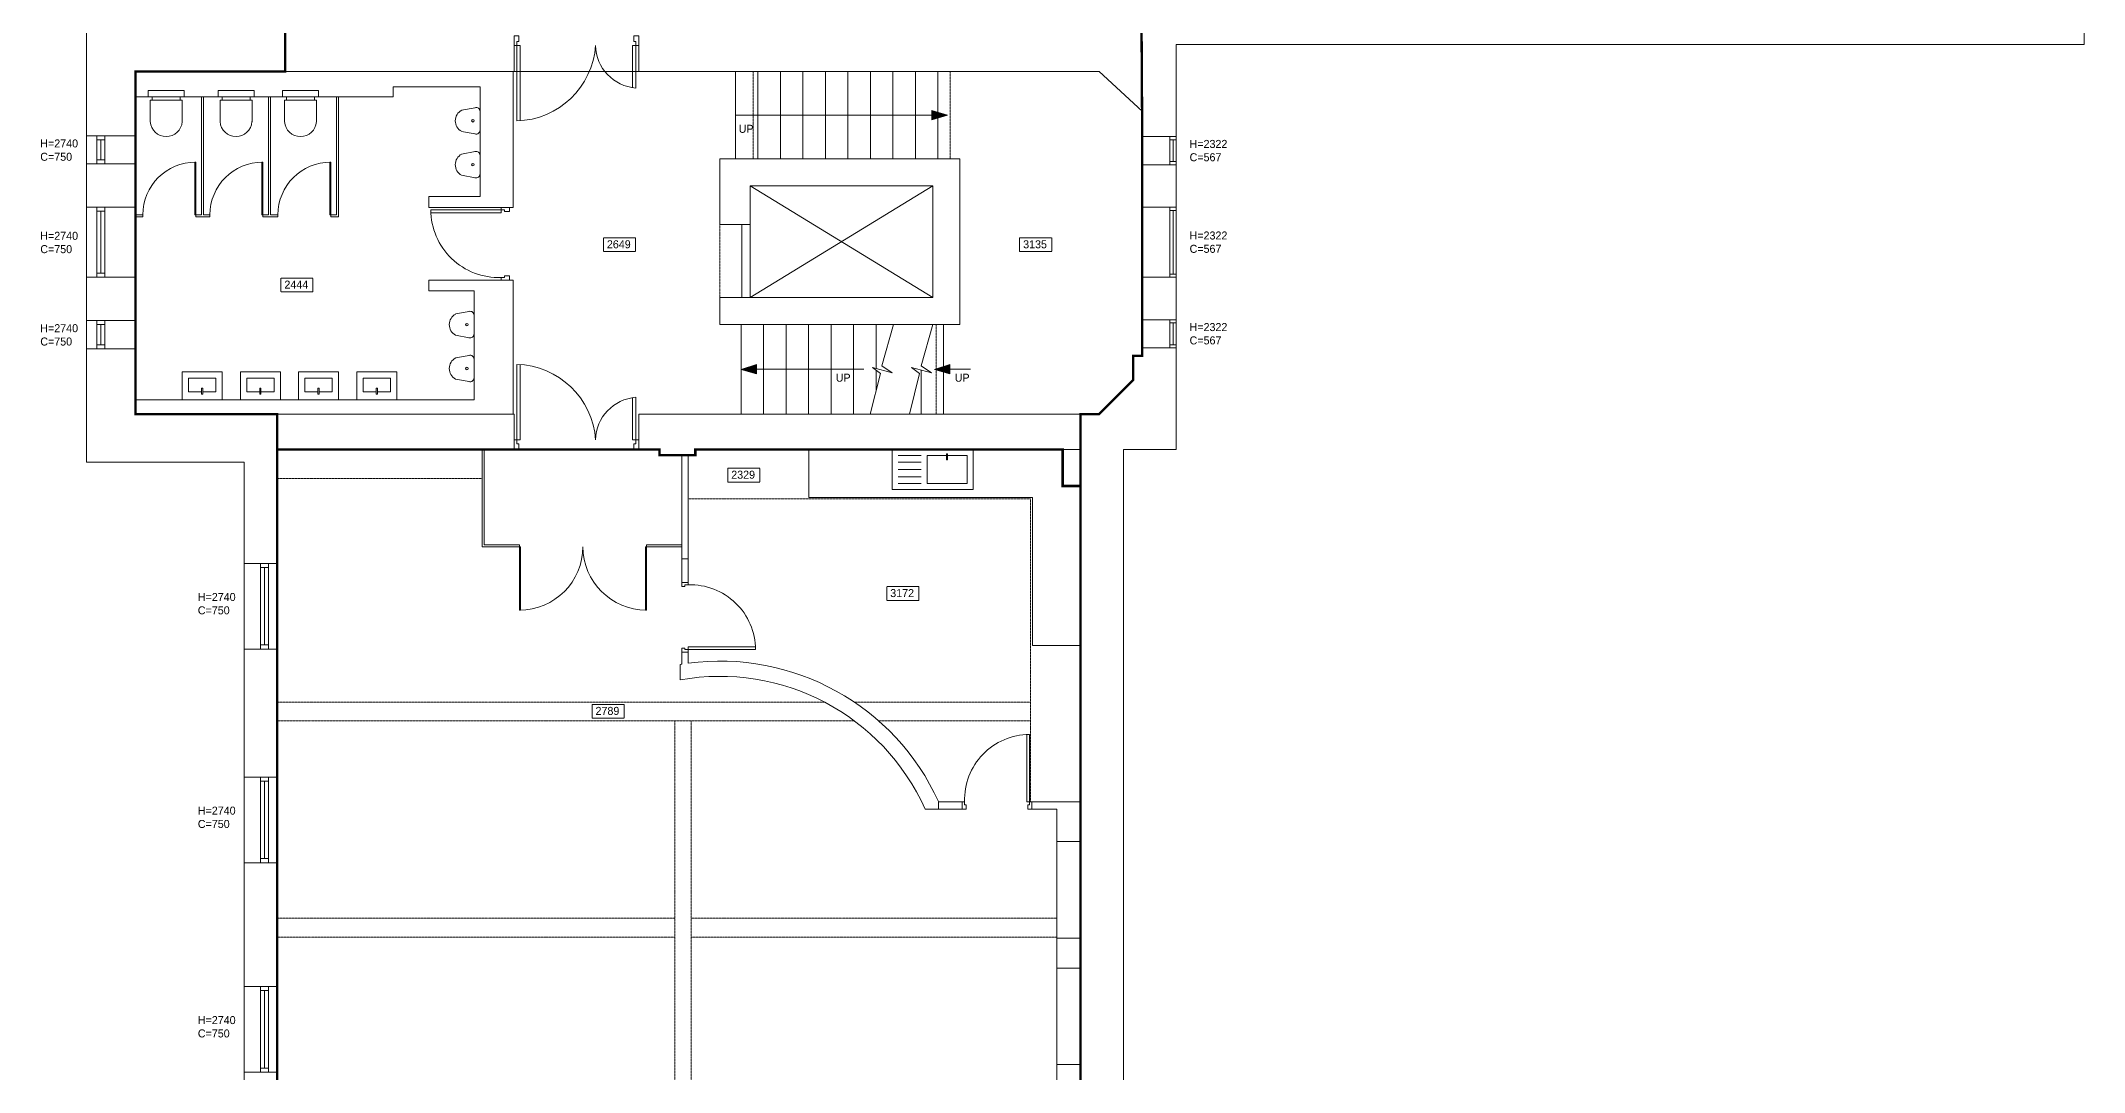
# Model space of a CAD drawing. Header units: millimetres. Extents: x 62976 to 1097852, y -110926 to 167100.
# Drawn here: x 898577 to 924112, y -8424 to 4471 of the extents above; entities that cross this region are included whole.
import ezdxf

# ---------------------------------------------------------------- set-up
doc = ezdxf.new("R2010")
doc.units = ezdxf.units.MM
doc.linetypes.add('HIDDENX2', pattern=[0.75, 0.5, -0.25])
for name, color, linetype, lineweight in [('BLOCKS', 8, 'Continuous', 15), ('Ceiling', 45, 'HIDDENX2', 15), ('Ceiling tag', 1, 'Continuous', 15), ('GIA', 84, 'Continuous', 15), ('NIA', 30, 'Continuous', 15), ('Partitions', 155, 'Continuous', 15), ('Stairs', 8, 'Continuous', 15), ('WALLS', 7, 'Continuous', 15)]:
    doc.layers.add(name, color=color, linetype=linetype, lineweight=lineweight)
doc.layers.add('Whatch', color=7, linetype='Continuous', lineweight=15, true_color=0xa8a8a8)
doc.styles.add('Century Gothic', font='GOTHIC.TTF')

# ---------------------------------------------------------------- blocks, each defined once
blk = doc.blocks.new('DOOR 1210')
at = {"layer": 'BLOCKS'}
for p, q in [((523, -547), (523, 233)), ((557, 233), (557, -547)), ((-673, -107), (-673, -547)), ((-639, -547), (-639, -111)), ((-703, -647), (-703, -547)), ((-673, -547), (-703, -547)), ((-639, -547), (-673, -547)), ((-673, -588), (-673, -547)), ((-653, -588), (-673, -588)), ((-653, -647), (-653, -588)), ((523, -547), (557, -547)), ((537, -588), (557, -588)), ((537, -647), (537, -588)), ((557, -588), (557, -547)), ((557, -588), (557, -547)), ((557, -547), (587, -547)), ((587, -647), (587, -547)), ((-653, -647), (-703, -647)), ((537, -647), (587, -647))]:
    blk.add_line(p, q, dxfattribs=at)
for centre, radius, start, end in [((580, -605), 838, 91.5864, 176.0634), ((-708, -559), 453, 1.4922, 85.5208)]:
    blk.add_arc(centre, radius, start, end, dxfattribs=at)
blk = doc.blocks.new('33')
at = {"layer": 'BLOCKS'}
for p, q in [((524987, 33196), (524987, 32535)), ((524997, 33196), (524987, 33196)), ((524997, 33196), (524997, 32535)), ((524987, 32535), (524997, 32535))]:
    blk.add_line(p, q, dxfattribs=at)
blk.add_arc((524997, 32535), 661, 90, 180, dxfattribs=at)
blk = doc.blocks.new('86')
at = {"layer": 'BLOCKS'}
for p, q in [((1410326, -319863), (1410326, -319782)), ((1410326, -319782), (1410776, -319782)), ((1410776, -319863), (1410326, -319863)), ((1410351, -320172), (1410351, -319903)), ((1410351, -319903), (1410376, -319903)), ((1410376, -319863), (1410376, -319903)), ((1410376, -319903), (1410726, -319903)), ((1410726, -319903), (1410726, -319863)), ((1410751, -319903), (1410726, -319903)), ((1410751, -319903), (1410751, -320172)), ((1410776, -319782), (1410776, -319863))]:
    blk.add_line(p, q, dxfattribs=at)
blk.add_arc((1410551, -320158), 200, 183.8042, 356.1958, dxfattribs=at)
blk = doc.blocks.new('sink wc')
at = {"layer": 'BLOCKS'}
for p, q in [((36043, 129595), (36543, 129595)), ((36043, 129245), (36043, 129595)), ((36123, 129495), (36285, 129495)), ((36123, 129325), (36123, 129495)), ((36285, 129525), (36285, 129448)), ((36285, 129525), (36300, 129525)), ((36300, 129525), (36300, 129448)), ((36300, 129495), (36463, 129495)), ((36463, 129495), (36463, 129325)), ((36543, 129595), (36543, 129245)), ((36543, 129245), (36043, 129245)), ((36463, 129325), (36123, 129325)), ((36300, 129448), (36285, 129448))]:
    blk.add_line(p, q, dxfattribs=at)
blk = doc.blocks.new('bide')
at = {"layer": 'BLOCKS'}
for p, q in [((114921, 102425), (114921, 102193)), ((114984, 102473), (115151, 102442)), ((114984, 102145), (115152, 102177))]:
    blk.add_line(p, q, dxfattribs=at)
blk.add_circle((115011, 102309), 15, dxfattribs=at)
for centre, radius, start, end in [((114971, 102425), 50, 74.0546, 180), ((115082, 102309), 149, 298.0058, 62.5661), ((114971, 102193), 50, 180, 285.9454)]:
    blk.add_arc(centre, radius, start, end, dxfattribs=at)
blk = doc.blocks.new('DOOR 840')
at = {"layer": 'BLOCKS'}
for p, q in [((-582, 249), (-582, -591)), ((-582, -591), (-582, 249)), ((-548, 249), (-582, 249)), ((-548, -591), (-548, 248)), ((-612, -691), (-612, -591)), ((-582, -591), (-612, -591)), ((-562, -691), (-612, -691)), ((-548, -591), (-582, -591)), ((-582, -632), (-582, -591)), ((-562, -632), (-582, -632)), ((-562, -691), (-562, -632)), ((208, -632), (228, -632)), ((208, -691), (208, -632)), ((208, -691), (258, -691)), ((228, -632), (228, -591)), ((228, -591), (258, -591)), ((258, -691), (258, -591))]:
    blk.add_line(p, q, dxfattribs=at)
blk.add_arc((-586, -565), 814, 358.1575, 89.7593, dxfattribs=at)
blk = doc.blocks.new('87')
at = {"layer": 'BLOCKS'}
for p, q in [((1418384, -327528), (1418418, -327528)), ((1418384, -328368), (1418384, -327529)), ((1418418, -327528), (1418418, -328368)), ((1418418, -328368), (1418418, -327528)), ((1417578, -328461), (1417578, -328368)), ((1417608, -328368), (1417578, -328368)), ((1417608, -328409), (1417608, -328368)), ((1418384, -328368), (1418418, -328368)), ((1418418, -328409), (1418418, -328368)), ((1418418, -328368), (1418448, -328368)), ((1418448, -328461), (1418448, -328368)), ((1417628, -328461), (1417578, -328461)), ((1417628, -328409), (1417608, -328409)), ((1417628, -328461), (1417628, -328409)), ((1418398, -328409), (1418418, -328409)), ((1418398, -328461), (1418398, -328409)), ((1418398, -328461), (1418448, -328461))]:
    blk.add_line(p, q, dxfattribs=at)
blk.add_arc((1418422, -328342), 814, 90.2407, 181.8425, dxfattribs=at)
blk = doc.blocks.new('sink kitchenette')
at = {"layer": 'BLOCKS'}
for p, q in [((38392, 131337), (39402, 131337)), ((38392, 130837), (38392, 131337)), ((38467, 131262), (38752, 131262)), ((39327, 131262), (38827, 131262)), ((38827, 131262), (38827, 130912)), ((39327, 130912), (39327, 131262)), ((39402, 131337), (39402, 130837)), ((38467, 131177), (38752, 131177)), ((38467, 131087), (38752, 131087)), ((38467, 130997), (38752, 130997)), ((39402, 130837), (38392, 130837)), ((38752, 130912), (38467, 130912)), ((38827, 130912), (39069, 130912)), ((39069, 130890), (39069, 130967)), ((39084, 130967), (39069, 130967)), ((39069, 130890), (39084, 130890)), ((39084, 130890), (39084, 130967)), ((39084, 130912), (39327, 130912))]:
    blk.add_line(p, q, dxfattribs=at)
blk = doc.blocks.new('88')
at = {"layer": 'BLOCKS'}
for p, q in [((1413976, -325677), (1413976, -325627)), ((1413976, -325627), (1414056, -325627)), ((1413976, -325677), (1414015, -325677)), ((1414015, -325657), (1414056, -325657)), ((1414015, -325677), (1414015, -325657)), ((1414056, -325657), (1414056, -325627)), ((1413976, -326447), (1413976, -326497)), ((1413976, -326447), (1414015, -326447)), ((1413976, -326497), (1414056, -326497)), ((1414015, -326447), (1414015, -326467)), ((1414015, -326467), (1414056, -326467)), ((1414056, -326432), (1414895, -326432)), ((1414056, -326432), (1414056, -326467)), ((1414896, -326467), (1414056, -326467)), ((1414056, -326467), (1414056, -326497)), ((1414056, -326467), (1414896, -326467)), ((1414896, -326432), (1414896, -326467))]:
    blk.add_line(p, q, dxfattribs=at)
blk.add_arc((1414083, -326470), 814, 0.2407, 91.8425, dxfattribs=at)

msp = doc.modelspace()

# ---------------------------------------------------------------- hatches: boundary and pattern name
at = {"layer": 'Stairs'}
for points in [[(909713, 3598), (909713, 3482), (909906, 3541)], [(907522, 306), (907522, 422), (907329, 363)], [(909936, 306), (909936, 422), (909744, 363)]]:
    msp.add_hatch(color=256, dxfattribs=at).paths.add_polyline_path(points)

# ---------------------------------------------------------------- linework, layer by layer
at = {"layer": 'BLOCKS'}
for p, q in [((899276, 2931), (899276, 3284)), ((899376, 3234), (899276, 3234)), ((899326, 2981), (899326, 3234)), ((899376, 2931), (899376, 3284)), ((899760, 3284), (899760, 2931)), ((912339, 3274), (912339, 2921)), ((912686, 3274), (912686, 2921)), ((912686, 3234), (912766, 3234)), ((912726, 3234), (912726, 2961)), ((912766, 3274), (912766, 2921)), ((899376, 2981), (899276, 2981)), ((912686, 2961), (912766, 2961)), ((899276, 1514), (899276, 2391)), ((899376, 2341), (899276, 2341)), ((899326, 1564), (899326, 2341)), ((899376, 1514), (899376, 2391)), ((899760, 2391), (899760, 1514)), ((912339, 2391), (912339, 1514)), ((912686, 2391), (912686, 1514)), ((912686, 2351), (912766, 2351)), ((912726, 2351), (912726, 1554)), ((912766, 2391), (912766, 1514)), ((907339, 1260), (907339, 2175)), ((899376, 1564), (899276, 1564)), ((912686, 1554), (912766, 1554)), ((899276, 621), (899276, 974)), ((899376, 924), (899276, 924)), ((899326, 671), (899326, 924)), ((899376, 621), (899376, 974)), ((899760, 974), (899760, 621)), ((912339, 984), (912339, 631)), ((912686, 984), (912686, 631)), ((912686, 944), (912766, 944)), ((912726, 944), (912726, 671)), ((912766, 984), (912766, 631)), ((899376, 671), (899276, 671)), ((912686, 671), (912766, 671)), ((910971, -1239), (908176, -1239)), ((910971, -1239), (910971, -3089)), ((901320, -2064), (901320, -3134)), ((901320, -2114), (901424, -2114)), ((901371, -2114), (901371, -3083)), ((901424, -2064), (901424, -3134)), ((901529, -2064), (901529, -3134)), ((901320, -3083), (901424, -3083)), ((901320, -4735), (901320, -5805)), ((901320, -4785), (901424, -4785)), ((901371, -4785), (901371, -5754)), ((901424, -4735), (901424, -5805)), ((901529, -4735), (901529, -5805)), ((901320, -5754), (901424, -5754)), ((901320, -7354), (901320, -8424)), ((901320, -7404), (901424, -7404)), ((901371, -7404), (901371, -8373)), ((901424, -7354), (901424, -8424)), ((901529, -7354), (901529, -8424)), ((901320, -8373), (901424, -8373))]:
    msp.add_line(p, q, dxfattribs=at)
at = {"layer": 'BLOCKS', "ltscale": 2}
for p, q in [((904091, -639), (904091, -1855)), ((904116, -639), (904116, -1830)), ((908176, -1239), (908176, -639)), ((904558, -1855), (904091, -1855)), ((904558, -1830), (904116, -1830)), ((904558, -1855), (904558, -1830)), ((905352, -1855), (905351, -1855)), ((906587, -1830), (906145, -1830)), ((906145, -1855), (906145, -1830)), ((906587, -1855), (906145, -1855)), ((906587, -2300), (906587, -2004)), ((906667, -2300), (906667, -2004)), ((910971, -3089), (911571, -3089)), ((910091, -5042), (909795, -5042)), ((910091, -5135), (909795, -5135)), ((911272, -6747), (911272, -5541)), ((911272, -7122), (911272, -8328))]:
    msp.add_line(p, q, dxfattribs=at)
at = {"layer": 'Ceiling'}
msp.add_line((904491, 4086), (906051, 4086), dxfattribs=at)
at = {"layer": 'Ceiling', "ltscale": 2}
for p, q in [((907479, 2995), (907479, 4086)), ((909939, 2995), (909939, 4086)), ((907064, 1260), (907064, 2175)), ((909767, -196), (909767, 924)), ((901529, -1003), (904091, -1003)), ((910946, -1254), (906667, -1254)), ((910946, -1254), (910946, -5042)), ((901529, -3796), (908369, -3796)), ((908740, -3796), (910946, -3796)), ((908744, -4032), (901529, -4032)), ((906500, -4032), (906500, -8698)), ((906706, -4032), (906706, -8698)), ((910946, -4032), (909046, -4032)), ((901529, -6498), (906500, -6498)), ((906706, -6498), (911272, -6498)), ((906500, -6734), (901529, -6734)), ((911272, -6734), (906706, -6734))]:
    msp.add_line(p, q, dxfattribs=at)
at = {"layer": 'Ceiling'}
for points in [[(905607, 2009), (906008, 2009), (906008, 1835), (905607, 1835)], [(910809, 2009), (911211, 2009), (911211, 1835), (910809, 1835)], [(901577, 1505), (901978, 1505), (901978, 1331), (901577, 1331)], [(907161, -872), (907562, -872), (907562, -1047), (907161, -1047)], [(909148, -2351), (909550, -2351), (909550, -2526), (909148, -2526)], [(905465, -3825), (905866, -3825), (905866, -3999), (905465, -3999)]]:
    msp.add_lwpolyline(points, close=True, dxfattribs=at)
at = {"layer": 'GIA', "ltscale": 2, "const_width": 30}
for points in [[(901626, 14255), (901629, 4086), (899760, 4086), (899760, -196), (901529, -196), (901529, -8736)], [(911571, -17096), (911571, -639), (911571, -196), (911803, -196), (912227, 228), (912227, 533), (912339, 533), (912339, 3592), (912332, 4751)]]:
    msp.add_lwpolyline(points, dxfattribs=at)
at = {"layer": 'NIA', "ltscale": 2, "const_width": 30}
msp.add_lwpolyline([(900703, -17096), (906409, -17096), (906409, -16753), (906778, -16753), (906778, -17096), (911571, -17096), (911571, -1095), (911347, -1095), (911347, -639), (906756, -639), (906756, -709), (906309, -709), (906309, -639), (901529, -639), (901529, -8736), (901626, -8736), (901626, -10332), (900703, -10332)], close=True, dxfattribs=at)
at = {"layer": 'Partitions', "ltscale": 2}
for p, q in [((904479, 4086), (904479, 2389)), ((902982, 3769), (902982, 3896)), ((902982, 3896), (904066, 3896)), ((904066, 2526), (904066, 3896)), ((902982, 3769), (899760, 3769)), ((900585, 2294), (900585, 3769)), ((900610, 2294), (900610, 3769)), ((901423, 2294), (901423, 3769)), ((901448, 2294), (901448, 3769)), ((902273, 2294), (902273, 3769)), ((902298, 2269), (902298, 3769)), ((904066, 2526), (903426, 2526)), ((903426, 2526), (903426, 2389)), ((904479, 2389), (903426, 2389)), ((899851, 2294), (899760, 2294)), ((899851, 2269), (899760, 2269)), ((899851, 2294), (899851, 2269)), ((900585, 2294), (900512, 2294)), ((900512, 2294), (900512, 2269)), ((900689, 2269), (900512, 2269)), ((900689, 2294), (900610, 2294)), ((900689, 2294), (900689, 2269)), ((901423, 2294), (901340, 2294)), ((901350, 2294), (901350, 2269)), ((901539, 2269), (901350, 2269)), ((901539, 2294), (901448, 2294)), ((901539, 2294), (901539, 2269)), ((902273, 2294), (902190, 2294)), ((902200, 2294), (902200, 2269)), ((902298, 2269), (902200, 2269)), ((904479, 1480), (903426, 1480)), ((903426, 1480), (903426, 1343)), ((903991, 1343), (903426, 1343)), ((903991, 1343), (903991, -17)), ((904479, 1480), (904479, -196)), ((903991, -17), (899760, -17)), ((906587, -709), (906587, -2004)), ((906667, -709), (906667, -2004)), ((911347, -1095), (911347, -639)), ((911571, -1095), (911347, -1095)), ((906587, -2004), (906667, -2004)), ((906587, -3170), (906587, -3323)), ((906667, -3170), (906667, -3311)), ((906567, -3519), (906567, -3326)), ((909795, -5042), (909795, -5135)), ((911571, -5042), (910961, -5042)), ((909628, -5135), (909795, -5135)), ((911272, -5135), (910961, -5135)), ((911272, -5135), (911272, -5541)), ((911272, -5541), (911571, -5541)), ((911272, -6747), (911272, -7122)), ((911272, -6747), (911571, -6747)), ((911272, -7122), (911571, -7122)), ((911272, -8328), (911272, -8736)), ((911272, -8328), (911571, -8328))]:
    msp.add_line(p, q, dxfattribs=at)
for radius, start, end in [(3000, 24.4634, 97.6174), (3000, 99.162, 99.5492), (2809, 24.1455, 100.2026)]:
    msp.add_arc((907065, -6284), radius, start, end, dxfattribs=at)
at = {"layer": 'Stairs'}
for p, q in [((907259, 2995), (907259, 4086)), ((907539, 4086), (907539, 2995)), ((907820, 4086), (907820, 2995)), ((908101, 4086), (908101, 2995)), ((908382, 4086), (908382, 2995)), ((908663, 4086), (908663, 2995)), ((908944, 4086), (908944, 2995)), ((909225, 4086), (909225, 2995)), ((909506, 4086), (909506, 2995)), ((909787, 4086), (909787, 2995)), ((909713, 3598), (909713, 3482)), ((909713, 3598), (909906, 3541)), ((907259, 3540), (909713, 3540)), ((909713, 3482), (909906, 3541)), ((907329, -196), (907329, 924)), ((907610, -196), (907610, 924)), ((907891, -196), (907891, 924)), ((908172, -196), (908172, 924)), ((908453, -196), (908453, 924)), ((908734, -196), (908734, 924)), ((909015, 374), (909015, 924)), ((909088, 407), (909234, 924)), ((909578, 407), (909723, 924)), ((909858, -196), (909858, 924)), ((907522, 422), (907329, 363)), ((907522, 306), (907329, 363)), ((907522, 306), (907522, 422)), ((908862, 364), (907522, 364)), ((908942, -196), (909070, 313)), ((909070, 313), (908969, 386)), ((908969, 386), (909217, 321)), ((909015, 96), (909015, 353)), ((909217, 321), (909088, 407)), ((909431, -196), (909559, 313)), ((909559, 313), (909458, 386)), ((909458, 386), (909707, 321)), ((909577, -196), (909577, 355)), ((909707, 321), (909578, 407)), ((909936, 422), (909744, 363)), ((909936, 306), (909744, 363)), ((909936, 306), (909936, 422)), ((910194, 364), (909936, 364))]:
    msp.add_line(p, q, dxfattribs=at)
at = {"layer": 'WALLS'}
for p, q in [((904491, 4086), (904491, 4533)), ((906051, 4086), (906051, 4533)), ((904491, 4086), (899760, 4086)), ((899760, 4086), (899760, 3284)), ((911803, 4086), (906051, 4086)), ((912339, 3592), (911803, 4086)), ((912339, 3274), (912339, 3592)), ((899760, 3284), (899149, 3284)), ((912339, 3274), (912766, 3274)), ((899760, 2931), (899149, 2931)), ((910060, 2995), (907064, 2995)), ((907064, 2995), (907064, 2175)), ((910060, 924), (910060, 2995)), ((912339, 2391), (912339, 2921)), ((912339, 2921), (912766, 2921)), ((899760, 2391), (899149, 2391)), ((912339, 2391), (912766, 2391)), ((907440, 2175), (907064, 2175)), ((899760, 1514), (899149, 1514)), ((912339, 984), (912339, 1514)), ((912339, 1514), (912766, 1514)), ((907064, 1260), (907440, 1260)), ((907064, 1260), (907064, 924)), ((899760, 974), (899149, 974)), ((907064, 924), (910060, 924)), ((912339, 984), (912766, 984)), ((899760, 621), (899149, 621)), ((899760, 621), (899760, -196)), ((912339, 533), (912339, 631)), ((912339, 631), (912766, 631)), ((911803, -196), (912220, 221)), ((904491, -196), (899760, -196)), ((911803, -196), (906051, -196)), ((901529, -639), (901529, -2064)), ((904491, -639), (901529, -639)), ((906309, -639), (906051, -639)), ((911571, -639), (906756, -639)), ((911571, -639), (911571, -17096)), ((901529, -2064), (901118, -2064)), ((901118, -3134), (901529, -3134)), ((901529, -4735), (901529, -3134)), ((901529, -4735), (901118, -4735)), ((901118, -5805), (901529, -5805)), ((901529, -7354), (901529, -5805)), ((901529, -7354), (901118, -7354)), ((901118, -8424), (901529, -8424))]:
    msp.add_line(p, q, dxfattribs=at)
at = {"layer": 'WALLS', "ltscale": 2}
for p, q in [((899760, 2391), (899760, 2931)), ((899760, 974), (899760, 1514)), ((912339, 533), (912220, 533)), ((912220, 533), (912220, 221)), ((904491, -639), (904491, -196)), ((906051, -639), (906051, -196)), ((906309, -709), (906309, -639)), ((906756, -709), (906309, -709)), ((906756, -639), (906756, -709))]:
    msp.add_line(p, q, dxfattribs=at)
at = {"layer": 'Whatch'}
for p, q in [((924112, 9565), (924112, 4423)), ((899149, 4686), (899149, -796)), ((912766, 4423), (924112, 4423)), ((912766, -639), (912766, 4423)), ((912766, -639), (912766, 4423)), ((907440, 2658), (907440, 1260)), ((909724, 2658), (907440, 2658)), ((907440, 2658), (909724, 1260)), ((907440, 1260), (909724, 2658)), ((909724, 1260), (909724, 2658)), ((907440, 1260), (909724, 1260)), ((912109, -639), (912109, -17097)), ((912766, -639), (912109, -639)), ((899149, -796), (901118, -796)), ((901118, -9824), (901118, -796))]:
    msp.add_line(p, q, dxfattribs=at)

# ---------------------------------------------------------------- block references
at = {"layer": 'BLOCKS'}
for name, p, xscale, yscale, zscale, rotation in [('DOOR 1210', (905200, 3751), 1.209214446624518, 1.209214446624518, 1.209214446624518, 180), ('DOOR 840', (903711, 1749), -1.044827586206827, 1.044827586206827, 1.044827586206827, 90)]:
    msp.add_blockref(name, p, dxfattribs=dict(at, xscale=xscale, yscale=yscale, zscale=zscale, rotation=rotation))
at = {"layer": 'BLOCKS', "xscale": -1, "rotation": 180}
for name, p in [('sink wc', (864300, 129578)), ('sink wc', (865028, 129578)), ('sink wc', (865755, 129578)), ('sink wc', (866483, 129578)), ('sink kitchenette', (870825, 130198))]:
    msp.add_blockref(name, p, dxfattribs=at)
at = {"layer": 'BLOCKS', "xscale": -1.209214446624518, "yscale": 1.209214446624518, "zscale": 1.209214446624518}
msp.add_blockref('DOOR 1210', (905200, 144), dxfattribs=at)
at = {"layer": 'WALLS'}
for name, p in [('86', (-510407, 323632)), ('86', (-509535, 323632)), ('86', (-508729, 323632)), ('33', (375515, -30241)), ('33', (376353, -30241)), ('33', (377203, -30241)), ('88', (-507389, 323326)), ('87', (-507487, 323326))]:
    msp.add_blockref(name, p, dxfattribs=at)
at = {"layer": 'WALLS', "yscale": 1.2, "zscale": 1.2, "rotation": 180}
for p, xscale in [((1534555, 37188), 1.2), ((276149, 37188), -1.2)]:
    msp.add_blockref('33', p, dxfattribs=dict(at, xscale=xscale))
at = {"layer": 'Whatch', "xscale": -1}
for p in [(1018987, -98838), (1018987, -99387), (1018912, -101386), (1018912, -101935)]:
    msp.add_blockref('bide', p, dxfattribs=at)

# ---------------------------------------------------------------- texts
at = {"layer": 'Ceiling', "char_height": 100, "width": 730.14, "attachment_point": 1, "style": 'Century Gothic'}
for s, insert in [('2649', (905651, 1977)), ('3135', (910853, 1977)), ('2444', (901621, 1473)), ('2329', (907205, -904)), ('3172', (909192, -2384)), ('2789', (905509, -3857))]:
    msp.add_mtext(s, dxfattribs=dict(at, insert=insert))
at = {"layer": 'Ceiling tag', "char_height": 100, "width": 730.14, "style": 'Century Gothic'}
for s, insert, attachment_point in [('H=2740\\PC=750', (898570, 3238), 1), ('H=2322\\PC=567', (912933, 3232), 1), ('H=2740\\PC=750', (898570, 2083), 1), ('H=2322\\PC=567', (912933, 2087), 1), ('H=2740\\PC=750', (898570, 928), 1), ('H=2322\\PC=567', (912933, 942), 1), ('H=2740\\PC=750', (900539, -2701), 7), ('H=2740\\PC=750', (900539, -5372), 7), ('H=2740\\PC=750', (900539, -7991), 7)]:
    msp.add_mtext(s, dxfattribs=dict(at, insert=insert, attachment_point=attachment_point))
at = {"layer": 'Stairs', "char_height": 100, "width": 1430, "attachment_point": 1, "style": 'Century Gothic'}
for insert in [(907298, 3421), (908511, 309), (909998, 309)]:
    msp.add_mtext('UP', dxfattribs=dict(at, insert=insert))

doc.saveas('drawing.dxf')
